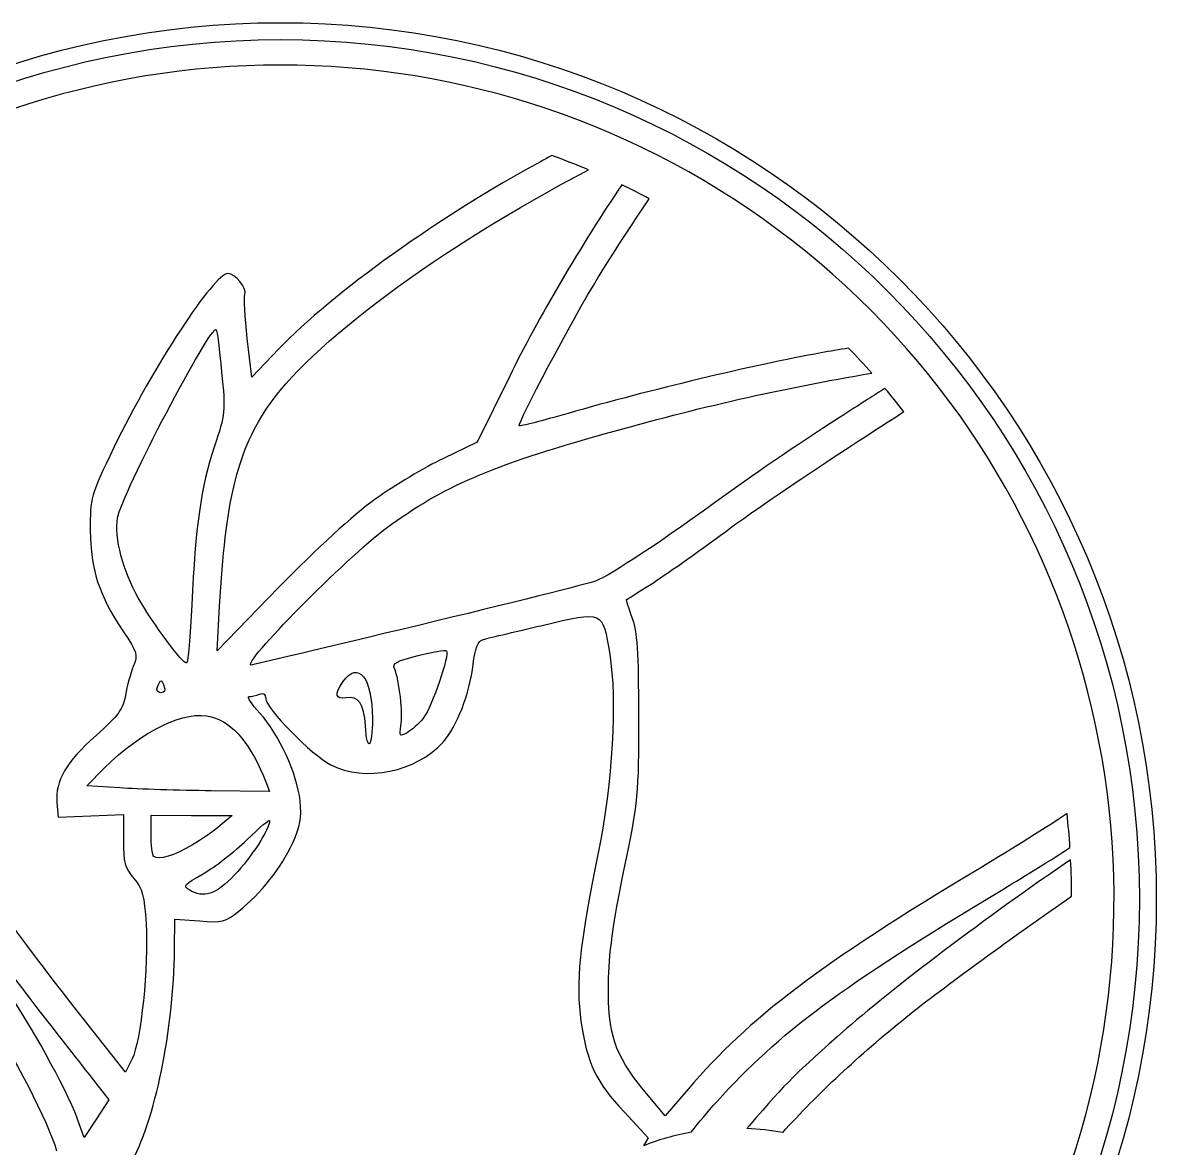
# Model space of a CAD drawing. Header units: millimetres. Extents: x -20.7 to 20.7, y -20.7 to 20.7.
# Drawn here: x -6.09 to 20.68, y -5.88 to 20.68 of the extents above; entities that cross this region are included whole.
import ezdxf

# ---------------------------------------------------------------- set-up
doc = ezdxf.new("R2010")
doc.units = ezdxf.units.MM
doc.layers.get('0').update_dxf_attribs({"linetype": 'CONTINUOUS'})

msp = doc.modelspace()

# ---------------------------------------------------------------- linework, layer by layer
for p, q in [((-0.675, 12.322), (-0.782, 13.233)), ((-0.675, 12.322), (-0.782, 13.233)), ((-0.675, 12.322), (-0.782, 13.233)), ((-0.675, 12.322), (-0.782, 13.233)), ((-0.041, 12.983), (-0.675, 12.322)), ((-0.041, 12.983), (-0.675, 12.322)), ((-0.041, 12.983), (-0.675, 12.322)), ((-0.041, 12.983), (-0.675, 12.322)), ((5.406, 12.329), (4.645, 10.78)), ((5.406, 12.329), (4.645, 10.78)), ((5.406, 12.329), (4.645, 10.78)), ((5.406, 12.329), (4.645, 10.78)), ((4.645, 10.78), (3.852, 10.401)), ((4.645, 10.78), (3.852, 10.401)), ((4.645, 10.78), (3.852, 10.401)), ((4.645, 10.78), (3.852, 10.401)), ((-0.042, 7.351), (-1.495, 5.855)), ((-0.042, 7.351), (-1.495, 5.855)), ((-0.042, 7.351), (-1.495, 5.855)), ((-0.042, 7.351), (-1.495, 5.855)), ((-1.495, 5.855), (-1.436, 6.913)), ((-1.495, 5.855), (-1.436, 6.913)), ((-1.495, 5.855), (-1.436, 6.913)), ((-1.495, 5.855), (-1.436, 6.913)), ((-4.575, 2.676), (-4.165, 3.087)), ((-4.575, 2.676), (-4.165, 3.087)), ((-4.575, 2.676), (-4.165, 3.087)), ((-4.575, 2.676), (-4.165, 3.087)), ((-0.347, 2.767), (-0.26, 2.536)), ((-0.347, 2.767), (-0.26, 2.536)), ((-0.347, 2.767), (-0.26, 2.536)), ((-0.347, 2.767), (-0.26, 2.536)), ((-3.792, 2.624), (-4.575, 2.676)), ((-3.792, 2.624), (-4.575, 2.676)), ((-3.792, 2.624), (-4.575, 2.676)), ((-3.792, 2.624), (-4.575, 2.676)), ((-0.26, 2.536), (-1.634, 2.554)), ((-0.26, 2.536), (-1.634, 2.554)), ((-0.26, 2.536), (-1.634, 2.554)), ((-0.26, 2.536), (-1.634, 2.554)), ((-5.278, 2.277), (-5.249, 1.93)), ((-5.278, 2.277), (-5.249, 1.93)), ((-5.278, 2.277), (-5.249, 1.93)), ((-5.278, 2.277), (-5.249, 1.93)), ((-5.249, 1.93), (-4.479, 1.962)), ((-5.249, 1.93), (-4.479, 1.962)), ((-5.249, 1.93), (-4.479, 1.962)), ((-5.249, 1.93), (-4.479, 1.962)), ((-4.479, 1.962), (-3.709, 1.995)), ((-4.479, 1.962), (-3.709, 1.995)), ((-4.479, 1.962), (-3.709, 1.995)), ((-4.479, 1.962), (-3.709, 1.995)), ((-3.709, 1.995), (-3.709, 1.386)), ((-3.709, 1.995), (-3.709, 1.386)), ((-3.709, 1.995), (-3.709, 1.386)), ((-3.709, 1.995), (-3.709, 1.386)), ((-3.055, 1.525), (-3.055, 1.976)), ((-3.055, 1.976), (-2.099, 1.973)), ((-3.055, 1.525), (-3.055, 1.976)), ((-3.055, 1.976), (-2.099, 1.973)), ((-3.055, 1.525), (-3.055, 1.976)), ((-3.055, 1.976), (-2.099, 1.973)), ((-3.055, 1.525), (-3.055, 1.976)), ((-3.055, 1.976), (-2.099, 1.973)), ((-2.099, 1.973), (-1.142, 1.97)), ((-2.099, 1.973), (-1.142, 1.97)), ((-2.099, 1.973), (-1.142, 1.97)), ((-2.099, 1.973), (-1.142, 1.97)), ((-1.142, 1.97), (-1.422, 1.735)), ((-1.142, 1.97), (-1.422, 1.735)), ((-1.142, 1.97), (-1.422, 1.735)), ((-1.142, 1.97), (-1.422, 1.735)), ((-2.501, -1.185), (-2.495, -0.472)), ((-2.501, -1.185), (-2.495, -0.472)), ((-2.501, -1.185), (-2.495, -0.472)), ((-2.501, -1.185), (-2.495, -0.472)), ((-2.495, -0.472), (-1.912, -0.518)), ((-2.495, -0.472), (-1.912, -0.518)), ((-2.495, -0.472), (-1.912, -0.518)), ((-2.495, -0.472), (-1.912, -0.518)), ((-3.662, -4.083), (-4.744, -2.71)), ((-3.662, -4.083), (-4.744, -2.71)), ((-3.662, -4.083), (-4.744, -2.71)), ((-3.662, -4.083), (-4.744, -2.71)), ((-3.503, -3.773), (-3.662, -4.083)), ((-3.503, -3.773), (-3.662, -4.083)), ((-3.503, -3.773), (-3.662, -4.083)), ((-3.503, -3.773), (-3.662, -4.083)), ((-4.472, -4.205), (-4.056, -4.739)), ((-4.472, -4.205), (-4.056, -4.739)), ((-4.472, -4.205), (-4.056, -4.739)), ((-4.472, -4.205), (-4.056, -4.739)), ((9.083, -5.117), (8.57, -4.496)), ((9.083, -5.117), (8.57, -4.496)), ((9.083, -5.117), (8.57, -4.496)), ((9.083, -5.117), (8.57, -4.496)), ((9.626, -4.487), (9.083, -5.117)), ((9.626, -4.487), (9.083, -5.117)), ((9.626, -4.487), (9.083, -5.117)), ((9.626, -4.487), (9.083, -5.117)), ((-4.056, -4.739), (-4.346, -5.184)), ((-4.056, -4.739), (-4.346, -5.184)), ((-4.056, -4.739), (-4.346, -5.184)), ((-4.056, -4.739), (-4.346, -5.184)), ((8.123, -5.032), (8.686, -5.633)), ((8.123, -5.032), (8.686, -5.633)), ((8.123, -5.032), (8.686, -5.633)), ((8.123, -5.032), (8.686, -5.633)), ((-4.636, -5.63), (-4.749, -5.303)), ((-4.636, -5.63), (-4.749, -5.303)), ((-4.636, -5.63), (-4.749, -5.303)), ((-4.636, -5.63), (-4.749, -5.303)), ((-4.346, -5.184), (-4.636, -5.63)), ((-4.346, -5.184), (-4.636, -5.63)), ((-4.346, -5.184), (-4.636, -5.63)), ((-4.346, -5.184), (-4.636, -5.63)), ((8.686, -5.633), (8.572, -5.824)), ((8.686, -5.633), (8.572, -5.824)), ((8.686, -5.633), (8.572, -5.824)), ((8.686, -5.633), (8.572, -5.824))]:
    msp.add_line(p, q)
msp.add_lwpolyline([(-7.091, -8.016, 0.393426), (-4.373, -8.219, -0.35083), (4.373, -8.219, 0.393426), (7.091, -8.016, -0.458612), (14.665, -8.285, 0.565024), (18.061, -7.83, 1.523453), (-18.061, -7.83, 0.565024), (-14.665, -8.285, -0.458612)], format="xyb", close=True)
for radius in [20.685, 20.685, 20.285]:
    msp.add_circle((0, 0), radius)
for centre, radius, start, end in [((0, 0), 18.685, 67.0834, 69.9315), ((0, 0), 18.685, 67.0834, 69.9315), ((0, 0), 18.685, 67.0834, 69.9315), ((0, 0), 18.685, 67.0834, 69.9315), ((0, 0), 18.685, 62.2102, 64.4438), ((0, 0), 18.685, 62.2102, 64.4438), ((0, 0), 18.685, 62.2102, 64.4438), ((0, 0), 18.685, 62.2102, 64.4438), ((0, 0), 18.685, 41.639, 44.1015), ((0, 0), 18.685, 41.639, 44.1015), ((0, 0), 18.685, 41.639, 44.1015), ((0, 0), 18.685, 41.639, 44.1015), ((0, 0), 18.685, 38.0004, 40.1756), ((0, 0), 18.685, 38.0004, 40.1756), ((0, 0), 18.685, 38.0004, 40.1756), ((0, 0), 18.685, 38.0004, 40.1756), ((0, 0), 18.685, 3.7245, 6.1955), ((0, 0), 18.685, 3.7245, 6.1955), ((0, 0), 18.685, 3.7245, 6.1955), ((0, 0), 18.685, 3.7245, 6.1955), ((0, 0), 18.685, 0.1987, 2.8404), ((10.762, -11.41), 6, 100.2077, 111.415), ((10.762, -11.41), 6, 100.2077, 111.415), ((10.762, -11.41), 6, 100.2077, 111.415), ((10.762, -11.41), 6, 100.2077, 111.415), ((10.762, -11.41), 6, 79.4525, 87.5964)]:
    msp.add_arc(centre, radius, start, end)
for points in [[(6.155, 17.412), (3.809, 16.148), (1.219, 14.297), (-0.041, 12.983)], [(6.155, 17.412), (3.809, 16.148), (1.219, 14.297), (-0.041, 12.983)], [(6.155, 17.412), (3.809, 16.148), (1.219, 14.297), (-0.041, 12.983)], [(6.155, 17.412), (3.809, 16.148), (1.219, 14.297), (-0.041, 12.983)], [(6.412, 17.551), (6.328, 17.505), (6.242, 17.459), (6.155, 17.412)], [(6.412, 17.551), (6.328, 17.505), (6.242, 17.459), (6.155, 17.412)], [(6.412, 17.551), (6.328, 17.505), (6.242, 17.459), (6.155, 17.412)], [(6.412, 17.551), (6.328, 17.505), (6.242, 17.459), (6.155, 17.412)], [(-0.336, 11.564), (0.642, 13.064), (3.784, 15.394), (7.276, 17.21)], [(-0.336, 11.564), (0.642, 13.064), (3.784, 15.394), (7.276, 17.21)], [(-0.336, 11.564), (0.642, 13.064), (3.784, 15.394), (7.276, 17.21)], [(-0.336, 11.564), (0.642, 13.064), (3.784, 15.394), (7.276, 17.21)], [(8.061, 16.857), (7.147, 15.51), (6.065, 13.671), (5.406, 12.329)], [(8.061, 16.857), (7.147, 15.51), (6.065, 13.671), (5.406, 12.329)], [(8.061, 16.857), (7.147, 15.51), (6.065, 13.671), (5.406, 12.329)], [(8.061, 16.857), (7.147, 15.51), (6.065, 13.671), (5.406, 12.329)], [(7.514, 14.69), (7.838, 15.219), (8.275, 15.887), (8.711, 16.53)], [(7.514, 14.69), (7.838, 15.219), (8.275, 15.887), (8.711, 16.53)], [(7.514, 14.69), (7.838, 15.219), (8.275, 15.887), (8.711, 16.53)], [(7.514, 14.69), (7.838, 15.219), (8.275, 15.887), (8.711, 16.53)], [(-1.242, 14.764), (-1.569, 14.764), (-3.009, 12.565), (-3.932, 10.658)], [(-1.242, 14.764), (-1.569, 14.764), (-3.009, 12.565), (-3.932, 10.658)], [(-1.242, 14.764), (-1.569, 14.764), (-3.009, 12.565), (-3.932, 10.658)], [(-1.242, 14.764), (-1.569, 14.764), (-3.009, 12.565), (-3.932, 10.658)], [(-0.841, 14.271), (-0.785, 14.417), (-1.067, 14.764), (-1.242, 14.764)], [(-0.841, 14.271), (-0.785, 14.417), (-1.067, 14.764), (-1.242, 14.764)], [(-0.841, 14.271), (-0.785, 14.417), (-1.067, 14.764), (-1.242, 14.764)], [(-0.841, 14.271), (-0.785, 14.417), (-1.067, 14.764), (-1.242, 14.764)], [(5.642, 11.169), (5.588, 11.223), (6.893, 13.678), (7.514, 14.69)], [(5.642, 11.169), (5.588, 11.223), (6.893, 13.678), (7.514, 14.69)], [(5.642, 11.169), (5.588, 11.223), (6.893, 13.678), (7.514, 14.69)], [(5.642, 11.169), (5.588, 11.223), (6.893, 13.678), (7.514, 14.69)], [(-0.782, 13.233), (-0.841, 13.734), (-0.868, 14.201), (-0.841, 14.271)], [(-0.782, 13.233), (-0.841, 13.734), (-0.868, 14.201), (-0.841, 14.271)], [(-0.782, 13.233), (-0.841, 13.734), (-0.868, 14.201), (-0.841, 14.271)], [(-0.782, 13.233), (-0.841, 13.734), (-0.868, 14.201), (-0.841, 14.271)], [(-3.846, 8.994), (-3.751, 9.557), (-1.644, 13.573), (-1.514, 13.439)], [(-3.846, 8.994), (-3.751, 9.557), (-1.644, 13.573), (-1.514, 13.439)], [(-3.846, 8.994), (-3.751, 9.557), (-1.644, 13.573), (-1.514, 13.439)], [(-3.846, 8.994), (-3.751, 9.557), (-1.644, 13.573), (-1.514, 13.439)], [(-1.514, 13.439), (-1.498, 13.423), (-1.442, 12.975), (-1.389, 12.443)], [(-1.514, 13.439), (-1.498, 13.423), (-1.442, 12.975), (-1.389, 12.443)], [(-1.514, 13.439), (-1.498, 13.423), (-1.442, 12.975), (-1.389, 12.443)], [(-1.514, 13.439), (-1.498, 13.423), (-1.442, 12.975), (-1.389, 12.443)], [(12.766, 12.892), (11.203, 12.61), (8.694, 12.01), (6.792, 11.463)], [(12.766, 12.892), (11.203, 12.61), (8.694, 12.01), (6.792, 11.463)], [(12.766, 12.892), (11.203, 12.61), (8.694, 12.01), (6.792, 11.463)], [(12.766, 12.892), (11.203, 12.61), (8.694, 12.01), (6.792, 11.463)], [(13.418, 13.003), (13.197, 12.968), (12.978, 12.931), (12.766, 12.892)], [(13.418, 13.003), (13.197, 12.968), (12.978, 12.931), (12.766, 12.892)], [(13.418, 13.003), (13.197, 12.968), (12.978, 12.931), (12.766, 12.892)], [(13.418, 13.003), (13.197, 12.968), (12.978, 12.931), (12.766, 12.892)], [(-1.389, 12.443), (-1.295, 11.499), (-1.3, 11.455), (-1.562, 10.669)], [(-1.389, 12.443), (-1.295, 11.499), (-1.3, 11.455), (-1.562, 10.669)], [(-1.389, 12.443), (-1.295, 11.499), (-1.3, 11.455), (-1.562, 10.669)], [(-1.389, 12.443), (-1.295, 11.499), (-1.3, 11.455), (-1.562, 10.669)], [(7.679, 10.989), (9.862, 11.604), (11.82, 12.05), (13.964, 12.415)], [(7.679, 10.989), (9.862, 11.604), (11.82, 12.05), (13.964, 12.415)], [(7.679, 10.989), (9.862, 11.604), (11.82, 12.05), (13.964, 12.415)], [(7.679, 10.989), (9.862, 11.604), (11.82, 12.05), (13.964, 12.415)], [(14.277, 12.054), (14.037, 11.9), (13.725, 11.701), (13.326, 11.446)], [(14.277, 12.054), (14.037, 11.9), (13.725, 11.701), (13.326, 11.446)], [(14.277, 12.054), (14.037, 11.9), (13.725, 11.701), (13.326, 11.446)], [(14.277, 12.054), (14.037, 11.9), (13.725, 11.701), (13.326, 11.446)], [(-1.436, 6.913), (-1.297, 9.383), (-1.035, 10.49), (-0.336, 11.564)], [(-1.436, 6.913), (-1.297, 9.383), (-1.035, 10.49), (-0.336, 11.564)], [(-1.436, 6.913), (-1.297, 9.383), (-1.035, 10.49), (-0.336, 11.564)], [(-1.436, 6.913), (-1.297, 9.383), (-1.035, 10.49), (-0.336, 11.564)], [(6.792, 11.463), (6.176, 11.285), (5.659, 11.153), (5.642, 11.169)], [(6.792, 11.463), (6.176, 11.285), (5.659, 11.153), (5.642, 11.169)], [(6.792, 11.463), (6.176, 11.285), (5.659, 11.153), (5.642, 11.169)], [(6.792, 11.463), (6.176, 11.285), (5.659, 11.153), (5.642, 11.169)], [(10.509, 8.671), (11.341, 9.286), (12.737, 10.224), (14.724, 11.504)], [(10.509, 8.671), (11.341, 9.286), (12.737, 10.224), (14.724, 11.504)], [(10.509, 8.671), (11.341, 9.286), (12.737, 10.224), (14.724, 11.504)], [(10.509, 8.671), (11.341, 9.286), (12.737, 10.224), (14.724, 11.504)], [(13.326, 11.446), (12.453, 10.889), (11.193, 10.035), (10.526, 9.548)], [(13.326, 11.446), (12.453, 10.889), (11.193, 10.035), (10.526, 9.548)], [(13.326, 11.446), (12.453, 10.889), (11.193, 10.035), (10.526, 9.548)], [(13.326, 11.446), (12.453, 10.889), (11.193, 10.035), (10.526, 9.548)], [(2.499, 8.754), (3.852, 9.749), (4.926, 10.213), (7.679, 10.989)], [(2.499, 8.754), (3.852, 9.749), (4.926, 10.213), (7.679, 10.989)], [(2.499, 8.754), (3.852, 9.749), (4.926, 10.213), (7.679, 10.989)], [(2.499, 8.754), (3.852, 9.749), (4.926, 10.213), (7.679, 10.989)], [(-3.932, 10.658), (-4.489, 9.505), (-4.495, 9.484), (-4.49, 8.698)], [(-3.932, 10.658), (-4.489, 9.505), (-4.495, 9.484), (-4.49, 8.698)], [(-3.932, 10.658), (-4.489, 9.505), (-4.495, 9.484), (-4.49, 8.698)], [(-3.932, 10.658), (-4.489, 9.505), (-4.495, 9.484), (-4.49, 8.698)], [(-1.562, 10.669), (-1.876, 9.729), (-2.01, 8.79), (-2.092, 6.943)], [(-1.562, 10.669), (-1.876, 9.729), (-2.01, 8.79), (-2.092, 6.943)], [(-1.562, 10.669), (-1.876, 9.729), (-2.01, 8.79), (-2.092, 6.943)], [(-1.562, 10.669), (-1.876, 9.729), (-2.01, 8.79), (-2.092, 6.943)], [(3.852, 10.401), (3.415, 10.193), (2.688, 9.758), (2.235, 9.435)], [(3.852, 10.401), (3.415, 10.193), (2.688, 9.758), (2.235, 9.435)], [(3.852, 10.401), (3.415, 10.193), (2.688, 9.758), (2.235, 9.435)], [(3.852, 10.401), (3.415, 10.193), (2.688, 9.758), (2.235, 9.435)], [(2.235, 9.435), (1.725, 9.072), (0.856, 8.276), (-0.042, 7.351)], [(2.235, 9.435), (1.725, 9.072), (0.856, 8.276), (-0.042, 7.351)], [(2.235, 9.435), (1.725, 9.072), (0.856, 8.276), (-0.042, 7.351)], [(2.235, 9.435), (1.725, 9.072), (0.856, 8.276), (-0.042, 7.351)], [(10.526, 9.548), (9.046, 8.47), (7.811, 7.652), (7.441, 7.506)], [(10.526, 9.548), (9.046, 8.47), (7.811, 7.652), (7.441, 7.506)], [(10.526, 9.548), (9.046, 8.47), (7.811, 7.652), (7.441, 7.506)], [(10.526, 9.548), (9.046, 8.47), (7.811, 7.652), (7.441, 7.506)], [(-3.361, 7.11), (-3.716, 7.732), (-3.923, 8.536), (-3.846, 8.994)], [(-3.361, 7.11), (-3.716, 7.732), (-3.923, 8.536), (-3.846, 8.994)], [(-3.361, 7.11), (-3.716, 7.732), (-3.923, 8.536), (-3.846, 8.994)], [(-3.361, 7.11), (-3.716, 7.732), (-3.923, 8.536), (-3.846, 8.994)], [(-4.49, 8.698), (-4.483, 7.777), (-4.291, 7.188), (-3.719, 6.329)], [(-4.49, 8.698), (-4.483, 7.777), (-4.291, 7.188), (-3.719, 6.329)], [(-4.49, 8.698), (-4.483, 7.777), (-4.291, 7.188), (-3.719, 6.329)], [(-4.49, 8.698), (-4.483, 7.777), (-4.291, 7.188), (-3.719, 6.329)], [(-0.688, 5.523), (-0.946, 5.523), (1.559, 8.062), (2.499, 8.754)], [(-0.688, 5.523), (-0.946, 5.523), (1.559, 8.062), (2.499, 8.754)], [(-0.688, 5.523), (-0.946, 5.523), (1.559, 8.062), (2.499, 8.754)], [(-0.688, 5.523), (-0.946, 5.523), (1.559, 8.062), (2.499, 8.754)], [(8.752, 7.435), (9.06, 7.628), (9.851, 8.185), (10.509, 8.671)], [(8.752, 7.435), (9.06, 7.628), (9.851, 8.185), (10.509, 8.671)], [(8.752, 7.435), (9.06, 7.628), (9.851, 8.185), (10.509, 8.671)], [(8.752, 7.435), (9.06, 7.628), (9.851, 8.185), (10.509, 8.671)], [(7.441, 7.506), (7.289, 7.446), (5.409, 6.976), (3.262, 6.46)], [(7.441, 7.506), (7.289, 7.446), (5.409, 6.976), (3.262, 6.46)], [(7.441, 7.506), (7.289, 7.446), (5.409, 6.976), (3.262, 6.46)], [(7.441, 7.506), (7.289, 7.446), (5.409, 6.976), (3.262, 6.46)], [(8.173, 7.069), (8.183, 7.077), (8.444, 7.241), (8.752, 7.435)], [(8.173, 7.069), (8.183, 7.077), (8.444, 7.241), (8.752, 7.435)], [(8.173, 7.069), (8.183, 7.077), (8.444, 7.241), (8.752, 7.435)], [(8.173, 7.069), (8.183, 7.077), (8.444, 7.241), (8.752, 7.435)], [(-2.215, 5.57), (-2.288, 5.525), (-3.008, 6.492), (-3.361, 7.11)], [(-2.215, 5.57), (-2.288, 5.525), (-3.008, 6.492), (-3.361, 7.11)], [(-2.215, 5.57), (-2.288, 5.525), (-3.008, 6.492), (-3.361, 7.11)], [(-2.215, 5.57), (-2.288, 5.525), (-3.008, 6.492), (-3.361, 7.11)], [(8.308, 6.64), (8.223, 6.869), (8.162, 7.062), (8.173, 7.069)], [(8.308, 6.64), (8.223, 6.869), (8.162, 7.062), (8.173, 7.069)], [(8.308, 6.64), (8.223, 6.869), (8.162, 7.062), (8.173, 7.069)], [(8.308, 6.64), (8.223, 6.869), (8.162, 7.062), (8.173, 7.069)], [(-2.092, 6.943), (-2.125, 6.21), (-2.18, 5.592), (-2.215, 5.57)], [(-2.092, 6.943), (-2.125, 6.21), (-2.18, 5.592), (-2.215, 5.57)], [(-2.092, 6.943), (-2.125, 6.21), (-2.18, 5.592), (-2.215, 5.57)], [(-2.092, 6.943), (-2.125, 6.21), (-2.18, 5.592), (-2.215, 5.57)], [(3.262, 6.46), (1.115, 5.945), (-0.662, 5.523), (-0.688, 5.523)], [(3.262, 6.46), (1.115, 5.945), (-0.662, 5.523), (-0.688, 5.523)], [(3.262, 6.46), (1.115, 5.945), (-0.662, 5.523), (-0.688, 5.523)], [(3.262, 6.46), (1.115, 5.945), (-0.662, 5.523), (-0.688, 5.523)], [(4.772, 6.122), (4.856, 6.147), (5.49, 6.299), (6.181, 6.459)], [(4.772, 6.122), (4.856, 6.147), (5.49, 6.299), (6.181, 6.459)], [(4.772, 6.122), (4.856, 6.147), (5.49, 6.299), (6.181, 6.459)], [(4.772, 6.122), (4.856, 6.147), (5.49, 6.299), (6.181, 6.459)], [(6.181, 6.459), (7.654, 6.801), (7.6, 6.824), (7.776, 5.778)], [(6.181, 6.459), (7.654, 6.801), (7.6, 6.824), (7.776, 5.778)], [(6.181, 6.459), (7.654, 6.801), (7.6, 6.824), (7.776, 5.778)], [(6.181, 6.459), (7.654, 6.801), (7.6, 6.824), (7.776, 5.778)], [(8.464, 4.31), (8.463, 5.856), (8.433, 6.303), (8.308, 6.64)], [(8.464, 4.31), (8.463, 5.856), (8.433, 6.303), (8.308, 6.64)], [(8.464, 4.31), (8.463, 5.856), (8.433, 6.303), (8.308, 6.64)], [(8.464, 4.31), (8.463, 5.856), (8.433, 6.303), (8.308, 6.64)], [(-3.719, 6.329), (-3.375, 5.813), (-3.361, 5.765), (-3.474, 5.489)], [(-3.719, 6.329), (-3.375, 5.813), (-3.361, 5.765), (-3.474, 5.489)], [(-3.719, 6.329), (-3.375, 5.813), (-3.361, 5.765), (-3.474, 5.489)], [(-3.719, 6.329), (-3.375, 5.813), (-3.361, 5.765), (-3.474, 5.489)], [(4.553, 5.545), (4.599, 5.918), (4.665, 6.091), (4.772, 6.122)], [(4.553, 5.545), (4.599, 5.918), (4.665, 6.091), (4.772, 6.122)], [(4.553, 5.545), (4.599, 5.918), (4.665, 6.091), (4.772, 6.122)], [(4.553, 5.545), (4.599, 5.918), (4.665, 6.091), (4.772, 6.122)], [(2.693, 5.441), (2.64, 5.564), (2.743, 5.62), (3.252, 5.748)], [(2.693, 5.441), (2.64, 5.564), (2.743, 5.62), (3.252, 5.748)], [(2.693, 5.441), (2.64, 5.564), (2.743, 5.62), (3.252, 5.748)], [(2.693, 5.441), (2.64, 5.564), (2.743, 5.62), (3.252, 5.748)], [(3.252, 5.748), (3.594, 5.834), (3.896, 5.884), (3.921, 5.859)], [(3.252, 5.748), (3.594, 5.834), (3.896, 5.884), (3.921, 5.859)], [(3.252, 5.748), (3.594, 5.834), (3.896, 5.884), (3.921, 5.859)], [(3.252, 5.748), (3.594, 5.834), (3.896, 5.884), (3.921, 5.859)], [(3.921, 5.859), (4.004, 5.775), (3.578, 4.53), (3.38, 4.278)], [(3.921, 5.859), (4.004, 5.775), (3.578, 4.53), (3.38, 4.278)], [(3.921, 5.859), (4.004, 5.775), (3.578, 4.53), (3.38, 4.278)], [(3.921, 5.859), (4.004, 5.775), (3.578, 4.53), (3.38, 4.278)], [(7.776, 5.778), (7.956, 4.713), (7.841, 2.74), (7.504, 1.09)], [(7.776, 5.778), (7.956, 4.713), (7.841, 2.74), (7.504, 1.09)], [(7.776, 5.778), (7.956, 4.713), (7.841, 2.74), (7.504, 1.09)], [(7.776, 5.778), (7.956, 4.713), (7.841, 2.74), (7.504, 1.09)], [(-3.474, 5.489), (-3.54, 5.328), (-3.623, 5.024), (-3.657, 4.814)], [(-3.474, 5.489), (-3.54, 5.328), (-3.623, 5.024), (-3.657, 4.814)], [(-3.474, 5.489), (-3.54, 5.328), (-3.623, 5.024), (-3.657, 4.814)], [(-3.474, 5.489), (-3.54, 5.328), (-3.623, 5.024), (-3.657, 4.814)], [(2.847, 4.089), (2.899, 4.367), (2.807, 5.177), (2.693, 5.441)], [(2.847, 4.089), (2.899, 4.367), (2.807, 5.177), (2.693, 5.441)], [(2.847, 4.089), (2.899, 4.367), (2.807, 5.177), (2.693, 5.441)], [(2.847, 4.089), (2.899, 4.367), (2.807, 5.177), (2.693, 5.441)], [(3.841, 3.705), (4.174, 4.084), (4.464, 4.835), (4.553, 5.545)], [(3.841, 3.705), (4.174, 4.084), (4.464, 4.835), (4.553, 5.545)], [(3.841, 3.705), (4.174, 4.084), (4.464, 4.835), (4.553, 5.545)], [(3.841, 3.705), (4.174, 4.084), (4.464, 4.835), (4.553, 5.545)], [(-2.902, 5.01), (-2.873, 5.087), (-2.837, 5.15), (-2.822, 5.15)], [(-2.902, 5.01), (-2.873, 5.087), (-2.837, 5.15), (-2.822, 5.15)], [(-2.902, 5.01), (-2.873, 5.087), (-2.837, 5.15), (-2.822, 5.15)], [(-2.902, 5.01), (-2.873, 5.087), (-2.837, 5.15), (-2.822, 5.15)], [(-2.822, 5.15), (-2.807, 5.15), (-2.771, 5.087), (-2.742, 5.01)], [(-2.822, 5.15), (-2.807, 5.15), (-2.771, 5.087), (-2.742, 5.01)], [(-2.822, 5.15), (-2.807, 5.15), (-2.771, 5.087), (-2.742, 5.01)], [(-2.822, 5.15), (-2.807, 5.15), (-2.771, 5.087), (-2.742, 5.01)], [(1.547, 4.75), (1.295, 4.702), (1.271, 4.834), (1.477, 5.129)], [(1.547, 4.75), (1.295, 4.702), (1.271, 4.834), (1.477, 5.129)], [(1.547, 4.75), (1.295, 4.702), (1.271, 4.834), (1.477, 5.129)], [(1.547, 4.75), (1.295, 4.702), (1.271, 4.834), (1.477, 5.129)], [(1.477, 5.129), (1.837, 5.643), (2.172, 5.223), (2.172, 4.259)], [(1.477, 5.129), (1.837, 5.643), (2.172, 5.223), (2.172, 4.259)], [(1.477, 5.129), (1.837, 5.643), (2.172, 5.223), (2.172, 4.259)], [(1.477, 5.129), (1.837, 5.643), (2.172, 5.223), (2.172, 4.259)], [(-4.744, -2.71), (-6.921, 0.053), (-9.435, 3.692), (-10.046, 4.963)], [(-4.744, -2.71), (-6.921, 0.053), (-9.435, 3.692), (-10.046, 4.963)], [(-4.744, -2.71), (-6.921, 0.053), (-9.435, 3.692), (-10.046, 4.963)], [(-4.744, -2.71), (-6.921, 0.053), (-9.435, 3.692), (-10.046, 4.963)], [(-2.822, 4.87), (-2.903, 4.87), (-2.935, 4.925), (-2.902, 5.01)], [(-2.822, 4.87), (-2.903, 4.87), (-2.935, 4.925), (-2.902, 5.01)], [(-2.822, 4.87), (-2.903, 4.87), (-2.935, 4.925), (-2.902, 5.01)], [(-2.822, 4.87), (-2.903, 4.87), (-2.935, 4.925), (-2.902, 5.01)], [(-2.742, 5.01), (-2.709, 4.925), (-2.741, 4.87), (-2.822, 4.87)], [(-2.742, 5.01), (-2.709, 4.925), (-2.741, 4.87), (-2.822, 4.87)], [(-2.742, 5.01), (-2.709, 4.925), (-2.741, 4.87), (-2.822, 4.87)], [(-2.742, 5.01), (-2.709, 4.925), (-2.741, 4.87), (-2.822, 4.87)], [(-0.74, 4.777), (-0.687, 4.777), (-0.577, 4.802), (-0.496, 4.833)], [(-0.74, 4.777), (-0.687, 4.777), (-0.577, 4.802), (-0.496, 4.833)], [(-0.74, 4.777), (-0.687, 4.777), (-0.577, 4.802), (-0.496, 4.833)], [(-0.74, 4.777), (-0.687, 4.777), (-0.577, 4.802), (-0.496, 4.833)], [(-0.496, 4.833), (-0.397, 4.871), (-0.348, 4.837), (-0.348, 4.729)], [(-0.496, 4.833), (-0.397, 4.871), (-0.348, 4.837), (-0.348, 4.729)], [(-0.496, 4.833), (-0.397, 4.871), (-0.348, 4.837), (-0.348, 4.729)], [(-0.496, 4.833), (-0.397, 4.871), (-0.348, 4.837), (-0.348, 4.729)], [(-10.663, 4.619), (-10.126, 3.457), (-7.802, 0.059), (-5.726, -2.597)], [(-10.663, 4.619), (-10.126, 3.457), (-7.802, 0.059), (-5.726, -2.597)], [(-10.663, 4.619), (-10.126, 3.457), (-7.802, 0.059), (-5.726, -2.597)], [(-10.663, 4.619), (-10.126, 3.457), (-7.802, 0.059), (-5.726, -2.597)], [(-3.657, 4.814), (-3.71, 4.493), (-3.823, 4.339), (-4.354, 3.863)], [(-3.657, 4.814), (-3.71, 4.493), (-3.823, 4.339), (-4.354, 3.863)], [(-3.657, 4.814), (-3.71, 4.493), (-3.823, 4.339), (-4.354, 3.863)], [(-3.657, 4.814), (-3.71, 4.493), (-3.823, 4.339), (-4.354, 3.863)], [(-0.489, 4.391), (-0.68, 4.603), (-0.793, 4.777), (-0.74, 4.777)], [(-0.489, 4.391), (-0.68, 4.603), (-0.793, 4.777), (-0.74, 4.777)], [(-0.489, 4.391), (-0.68, 4.603), (-0.793, 4.777), (-0.74, 4.777)], [(-0.489, 4.391), (-0.68, 4.603), (-0.793, 4.777), (-0.74, 4.777)], [(-0.348, 4.729), (-0.348, 4.504), (0.738, 3.401), (1.192, 3.166)], [(-0.348, 4.729), (-0.348, 4.504), (0.738, 3.401), (1.192, 3.166)], [(-0.348, 4.729), (-0.348, 4.504), (0.738, 3.401), (1.192, 3.166)], [(-0.348, 4.729), (-0.348, 4.504), (0.738, 3.401), (1.192, 3.166)], [(2.006, 4.093), (1.976, 4.612), (1.84, 4.806), (1.547, 4.75)], [(2.006, 4.093), (1.976, 4.612), (1.84, 4.806), (1.547, 4.75)], [(2.006, 4.093), (1.976, 4.612), (1.84, 4.806), (1.547, 4.75)], [(2.006, 4.093), (1.976, 4.612), (1.84, 4.806), (1.547, 4.75)], [(-4.165, 3.087), (-3.278, 3.975), (-2.24, 4.472), (-1.625, 4.303)], [(-4.165, 3.087), (-3.278, 3.975), (-2.24, 4.472), (-1.625, 4.303)], [(-4.165, 3.087), (-3.278, 3.975), (-2.24, 4.472), (-1.625, 4.303)], [(-4.165, 3.087), (-3.278, 3.975), (-2.24, 4.472), (-1.625, 4.303)], [(-1.625, 4.303), (-1.12, 4.163), (-0.675, 3.628), (-0.347, 2.767)], [(-1.625, 4.303), (-1.12, 4.163), (-0.675, 3.628), (-0.347, 2.767)], [(-1.625, 4.303), (-1.12, 4.163), (-0.675, 3.628), (-0.347, 2.767)], [(-1.625, 4.303), (-1.12, 4.163), (-0.675, 3.628), (-0.347, 2.767)], [(0.463, 2.32), (0.398, 2.952), (-0.031, 3.884), (-0.489, 4.391)], [(0.463, 2.32), (0.398, 2.952), (-0.031, 3.884), (-0.489, 4.391)], [(0.463, 2.32), (0.398, 2.952), (-0.031, 3.884), (-0.489, 4.391)], [(0.463, 2.32), (0.398, 2.952), (-0.031, 3.884), (-0.489, 4.391)], [(8.111, 0.67), (8.455, 2.342), (8.466, 2.457), (8.464, 4.31)], [(8.111, 0.67), (8.455, 2.342), (8.466, 2.457), (8.464, 4.31)], [(8.111, 0.67), (8.455, 2.342), (8.466, 2.457), (8.464, 4.31)], [(8.111, 0.67), (8.455, 2.342), (8.466, 2.457), (8.464, 4.31)], [(2.172, 4.259), (2.172, 3.567), (2.044, 3.44), (2.006, 4.093)], [(2.172, 4.259), (2.172, 3.567), (2.044, 3.44), (2.006, 4.093)], [(2.172, 4.259), (2.172, 3.567), (2.044, 3.44), (2.006, 4.093)], [(2.172, 4.259), (2.172, 3.567), (2.044, 3.44), (2.006, 4.093)], [(2.991, 3.925), (2.812, 3.83), (2.801, 3.843), (2.847, 4.089)], [(2.991, 3.925), (2.812, 3.83), (2.801, 3.843), (2.847, 4.089)], [(2.991, 3.925), (2.812, 3.83), (2.801, 3.843), (2.847, 4.089)], [(2.991, 3.925), (2.812, 3.83), (2.801, 3.843), (2.847, 4.089)], [(3.38, 4.278), (3.272, 4.141), (3.097, 3.982), (2.991, 3.925)], [(3.38, 4.278), (3.272, 4.141), (3.097, 3.982), (2.991, 3.925)], [(3.38, 4.278), (3.272, 4.141), (3.097, 3.982), (2.991, 3.925)], [(3.38, 4.278), (3.272, 4.141), (3.097, 3.982), (2.991, 3.925)], [(-4.354, 3.863), (-5.066, 3.226), (-5.32, 2.79), (-5.278, 2.277)], [(-4.354, 3.863), (-5.066, 3.226), (-5.32, 2.79), (-5.278, 2.277)], [(-4.354, 3.863), (-5.066, 3.226), (-5.32, 2.79), (-5.278, 2.277)], [(-4.354, 3.863), (-5.066, 3.226), (-5.32, 2.79), (-5.278, 2.277)], [(1.192, 3.166), (1.987, 2.752), (3.226, 3.004), (3.841, 3.705)], [(1.192, 3.166), (1.987, 2.752), (3.226, 3.004), (3.841, 3.705)], [(1.192, 3.166), (1.987, 2.752), (3.226, 3.004), (3.841, 3.705)], [(1.192, 3.166), (1.987, 2.752), (3.226, 3.004), (3.841, 3.705)], [(-1.634, 2.554), (-2.39, 2.563), (-3.361, 2.595), (-3.792, 2.624)], [(-1.634, 2.554), (-2.39, 2.563), (-3.361, 2.595), (-3.792, 2.624)], [(-1.634, 2.554), (-2.39, 2.563), (-3.361, 2.595), (-3.792, 2.624)], [(-1.634, 2.554), (-2.39, 2.563), (-3.361, 2.595), (-3.792, 2.624)], [(0.284, 1.311), (0.473, 1.721), (0.506, 1.904), (0.463, 2.32)], [(0.284, 1.311), (0.473, 1.721), (0.506, 1.904), (0.463, 2.32)], [(0.284, 1.311), (0.473, 1.721), (0.506, 1.904), (0.463, 2.32)], [(0.284, 1.311), (0.473, 1.721), (0.506, 1.904), (0.463, 2.32)], [(18.576, 2.017), (18.118, 1.709), (17.327, 1.212), (16.499, 0.715)], [(18.576, 2.017), (18.118, 1.709), (17.327, 1.212), (16.499, 0.715)], [(18.576, 2.017), (18.118, 1.709), (17.327, 1.212), (16.499, 0.715)], [(18.576, 2.017), (18.118, 1.709), (17.327, 1.212), (16.499, 0.715)], [(-1.422, 1.735), (-1.576, 1.606), (-1.87, 1.4), (-2.075, 1.278)], [(-1.422, 1.735), (-1.576, 1.606), (-1.87, 1.4), (-2.075, 1.278)], [(-1.422, 1.735), (-1.576, 1.606), (-1.87, 1.4), (-2.075, 1.278)], [(-1.422, 1.735), (-1.576, 1.606), (-1.87, 1.4), (-2.075, 1.278)], [(-0.255, 1.853), (-0.255, 1.652), (-0.69, 0.979), (-1.082, 0.571)], [(-0.255, 1.853), (-0.255, 1.652), (-0.69, 0.979), (-1.082, 0.571)], [(-0.255, 1.853), (-0.255, 1.652), (-0.69, 0.979), (-1.082, 0.571)], [(-0.255, 1.853), (-0.255, 1.652), (-0.69, 0.979), (-1.082, 0.571)], [(-0.792, 1.4), (-0.497, 1.688), (-0.255, 1.892), (-0.255, 1.853)], [(-0.792, 1.4), (-0.497, 1.688), (-0.255, 1.892), (-0.255, 1.853)], [(-0.792, 1.4), (-0.497, 1.688), (-0.255, 1.892), (-0.255, 1.853)], [(-0.792, 1.4), (-0.497, 1.688), (-0.255, 1.892), (-0.255, 1.853)], [(-3.709, 1.386), (-3.709, 0.866), (-3.673, 0.735), (-3.465, 0.487)], [(-3.709, 1.386), (-3.709, 0.866), (-3.673, 0.735), (-3.465, 0.487)], [(-3.709, 1.386), (-3.709, 0.866), (-3.673, 0.735), (-3.465, 0.487)], [(-3.709, 1.386), (-3.709, 0.866), (-3.673, 0.735), (-3.465, 0.487)], [(-2.988, 1.007), (-3.025, 1.044), (-3.055, 1.277), (-3.055, 1.525)], [(-2.988, 1.007), (-3.025, 1.044), (-3.055, 1.277), (-3.055, 1.525)], [(-2.988, 1.007), (-3.025, 1.044), (-3.055, 1.277), (-3.055, 1.525)], [(-2.988, 1.007), (-3.025, 1.044), (-3.055, 1.277), (-3.055, 1.525)], [(-1.828, 0.596), (-1.553, 0.751), (-1.087, 1.112), (-0.792, 1.4)], [(-1.828, 0.596), (-1.553, 0.751), (-1.087, 1.112), (-0.792, 1.4)], [(-1.828, 0.596), (-1.553, 0.751), (-1.087, 1.112), (-0.792, 1.4)], [(-1.828, 0.596), (-1.553, 0.751), (-1.087, 1.112), (-0.792, 1.4)], [(-2.075, 1.278), (-2.502, 1.024), (-2.89, 0.909), (-2.988, 1.007)], [(-2.075, 1.278), (-2.502, 1.024), (-2.89, 0.909), (-2.988, 1.007)], [(-2.075, 1.278), (-2.502, 1.024), (-2.89, 0.909), (-2.988, 1.007)], [(-2.075, 1.278), (-2.502, 1.024), (-2.89, 0.909), (-2.988, 1.007)], [(-0.982, -0.287), (-0.469, 0.123), (0.023, 0.745), (0.284, 1.311)], [(-0.982, -0.287), (-0.469, 0.123), (0.023, 0.745), (0.284, 1.311)], [(-0.982, -0.287), (-0.469, 0.123), (0.023, 0.745), (0.284, 1.311)], [(-0.982, -0.287), (-0.469, 0.123), (0.023, 0.745), (0.284, 1.311)], [(7.504, 1.09), (7.063, -1.068), (6.968, -1.996), (7.097, -2.882)], [(7.504, 1.09), (7.063, -1.068), (6.968, -1.996), (7.097, -2.882)], [(7.504, 1.09), (7.063, -1.068), (6.968, -1.996), (7.097, -2.882)], [(7.504, 1.09), (7.063, -1.068), (6.968, -1.996), (7.097, -2.882)], [(17.059, 0.228), (17.635, 0.574), (18.206, 0.93), (18.646, 1.214)], [(17.059, 0.228), (17.635, 0.574), (18.206, 0.93), (18.646, 1.214)], [(17.059, 0.228), (17.635, 0.574), (18.206, 0.93), (18.646, 1.214)], [(17.059, 0.228), (17.635, 0.574), (18.206, 0.93), (18.646, 1.214)], [(18.662, 0.926), (17.069, -0.142), (14.543, -2.029), (13.372, -3.056)], [(-2.155, 0.216), (-2.308, 0.305), (-2.271, 0.348), (-1.828, 0.596)], [(-2.155, 0.216), (-2.308, 0.305), (-2.271, 0.348), (-1.828, 0.596)], [(-2.155, 0.216), (-2.308, 0.305), (-2.271, 0.348), (-1.828, 0.596)], [(-2.155, 0.216), (-2.308, 0.305), (-2.271, 0.348), (-1.828, 0.596)], [(-1.082, 0.571), (-1.54, 0.097), (-1.801, 0.01), (-2.155, 0.216)], [(-1.082, 0.571), (-1.54, 0.097), (-1.801, 0.01), (-2.155, 0.216)], [(-1.082, 0.571), (-1.54, 0.097), (-1.801, 0.01), (-2.155, 0.216)], [(-1.082, 0.571), (-1.54, 0.097), (-1.801, 0.01), (-2.155, 0.216)], [(7.745, -1.991), (7.754, -1.314), (7.855, -0.582), (8.111, 0.67)], [(7.745, -1.991), (7.754, -1.314), (7.855, -0.582), (8.111, 0.67)], [(7.745, -1.991), (7.754, -1.314), (7.855, -0.582), (8.111, 0.67)], [(7.745, -1.991), (7.754, -1.314), (7.855, -0.582), (8.111, 0.67)], [(16.499, 0.715), (12.733, -1.542), (11.095, -2.782), (9.626, -4.487)], [(16.499, 0.715), (12.733, -1.542), (11.095, -2.782), (9.626, -4.487)], [(16.499, 0.715), (12.733, -1.542), (11.095, -2.782), (9.626, -4.487)], [(16.499, 0.715), (12.733, -1.542), (11.095, -2.782), (9.626, -4.487)], [(-3.465, 0.487), (-3.257, 0.241), (-3.214, 0.082), (-3.172, -0.581)], [(-3.465, 0.487), (-3.257, 0.241), (-3.214, 0.082), (-3.172, -0.581)], [(-3.465, 0.487), (-3.257, 0.241), (-3.214, 0.082), (-3.172, -0.581)], [(-3.465, 0.487), (-3.257, 0.241), (-3.214, 0.082), (-3.172, -0.581)], [(10.304, -4.786), (11.801, -3.13), (13.225, -2.073), (17.059, 0.228)], [(10.304, -4.786), (11.801, -3.13), (13.225, -2.073), (17.059, 0.228)], [(10.304, -4.786), (11.801, -3.13), (13.225, -2.073), (17.059, 0.228)], [(10.304, -4.786), (11.801, -3.13), (13.225, -2.073), (17.059, 0.228)], [(14.772, -2.794), (15.639, -2.096), (17.378, -0.834), (18.685, 0.065)], [(-1.912, -0.518), (-1.372, -0.56), (-1.303, -0.543), (-0.982, -0.287)], [(-1.912, -0.518), (-1.372, -0.56), (-1.303, -0.543), (-0.982, -0.287)], [(-1.912, -0.518), (-1.372, -0.56), (-1.303, -0.543), (-0.982, -0.287)], [(-1.912, -0.518), (-1.372, -0.56), (-1.303, -0.543), (-0.982, -0.287)], [(-3.172, -0.581), (-3.11, -1.58), (-3.295, -3.368), (-3.503, -3.773)], [(-3.172, -0.581), (-3.11, -1.58), (-3.295, -3.368), (-3.503, -3.773)], [(-3.172, -0.581), (-3.11, -1.58), (-3.295, -3.368), (-3.503, -3.773)], [(-3.172, -0.581), (-3.11, -1.58), (-3.295, -3.368), (-3.503, -3.773)], [(-3.554, -6.289), (-2.957, -5.223), (-2.516, -3.083), (-2.501, -1.185)], [(-3.554, -6.289), (-2.957, -5.223), (-2.516, -3.083), (-2.501, -1.185)], [(-3.554, -6.289), (-2.957, -5.223), (-2.516, -3.083), (-2.501, -1.185)], [(-3.554, -6.289), (-2.957, -5.223), (-2.516, -3.083), (-2.501, -1.185)], [(8.57, -4.496), (7.891, -3.672), (7.729, -3.182), (7.745, -1.991)], [(8.57, -4.496), (7.891, -3.672), (7.729, -3.182), (7.745, -1.991)], [(8.57, -4.496), (7.891, -3.672), (7.729, -3.182), (7.745, -1.991)], [(8.57, -4.496), (7.891, -3.672), (7.729, -3.182), (7.745, -1.991)], [(-4.749, -5.303), (-4.972, -4.66), (-5.764, -3.187), (-6.388, -2.256)], [(-4.749, -5.303), (-4.972, -4.66), (-5.764, -3.187), (-6.388, -2.256)], [(-4.749, -5.303), (-4.972, -4.66), (-5.764, -3.187), (-6.388, -2.256)], [(-4.749, -5.303), (-4.972, -4.66), (-5.764, -3.187), (-6.388, -2.256)], [(-7.007, -2.62), (-6.308, -3.666), (-5.489, -5.247), (-5.286, -5.942)], [(-7.007, -2.62), (-6.308, -3.666), (-5.489, -5.247), (-5.286, -5.942)], [(-7.007, -2.62), (-6.308, -3.666), (-5.489, -5.247), (-5.286, -5.942)], [(-7.007, -2.62), (-6.308, -3.666), (-5.489, -5.247), (-5.286, -5.942)], [(-5.726, -2.597), (-5.265, -3.188), (-4.7, -3.911), (-4.472, -4.205)], [(-5.726, -2.597), (-5.265, -3.188), (-4.7, -3.911), (-4.472, -4.205)], [(-5.726, -2.597), (-5.265, -3.188), (-4.7, -3.911), (-4.472, -4.205)], [(-5.726, -2.597), (-5.265, -3.188), (-4.7, -3.911), (-4.472, -4.205)], [(7.097, -2.882), (7.242, -3.877), (7.45, -4.312), (8.123, -5.032)], [(7.097, -2.882), (7.242, -3.877), (7.45, -4.312), (8.123, -5.032)], [(7.097, -2.882), (7.242, -3.877), (7.45, -4.312), (8.123, -5.032)], [(7.097, -2.882), (7.242, -3.877), (7.45, -4.312), (8.123, -5.032)], [(11.861, -5.512), (12.685, -4.598), (13.653, -3.695), (14.772, -2.794)], [(13.372, -3.056), (12.126, -4.151), (12.013, -4.263), (11.07, -5.351)], [(9.699, -5.505), (9.887, -5.264), (10.087, -5.027), (10.304, -4.786)], [(9.699, -5.505), (9.887, -5.264), (10.087, -5.027), (10.304, -4.786)], [(9.699, -5.505), (9.887, -5.264), (10.087, -5.027), (10.304, -4.786)], [(9.699, -5.505), (9.887, -5.264), (10.087, -5.027), (10.304, -4.786)], [(11.07, -5.351), (11.051, -5.372), (11.032, -5.394), (11.014, -5.416)]]:
    msp.add_open_spline(points, degree=3)

doc.saveas('drawing.dxf')
